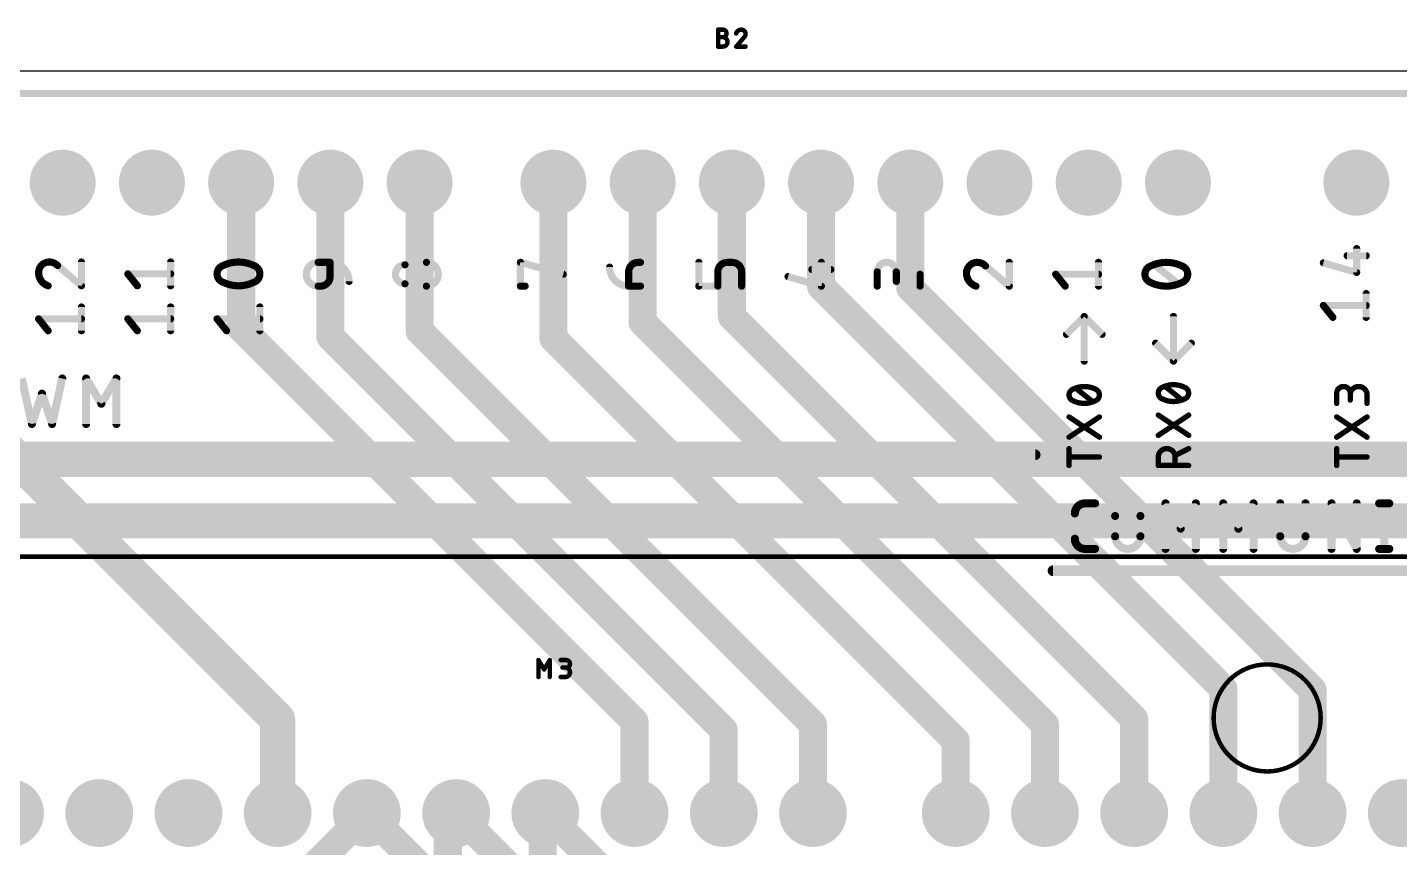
# Model space of a CAD drawing. Extents: x -35 to 140, y -8 to 139.
# Drawn here: x 68.93 to 108, y 67.9 to 91.25 of the extents above; entities that cross this region are included whole.
import ezdxf

# ---------------------------------------------------------------- set-up
doc = ezdxf.new("R2010")
doc.units = 0
for name, color, linetype in [('1', 12, 'CONTINUOUS'), ('16', 132, 'CONTINUOUS'), ('17', 110, 'CONTINUOUS'), ('20', 31, 'CONTINUOUS'), ('25', 253, 'CONTINUOUS'), ('51', 253, 'CONTINUOUS')]:
    doc.layers.add(name, color=color, linetype=linetype)

# ---------------------------------------------------------------- blocks, each defined once
blk = doc.blocks.new('RECT')
blk.add_solid([(-0.5, -0.5), (0.5, -0.5), (-0.5, 0.5), (0.5, 0.5)])
blk = doc.blocks.new('ROUNDP')
at = {"const_width": 0.5}
blk.add_lwpolyline([(0, -0.25, 1), (0, 0.25, 1), (0, -0.25)], format="xyb", dxfattribs=at)

msp = doc.modelspace()

# ---------------------------------------------------------------- linework, layer by layer
at = {"layer": '1'}
for points, const_width in [([(75.016, 86.828), (75.016, 82.684)], 0.8), ([(77.556, 86.828), (77.556, 82.444)], 0.8), ([(80.096, 86.828), (80.096, 82.604)], 0.8), ([(83.906, 86.828), (83.906, 82.394)], 0.8), ([(86.446, 86.828), (86.446, 82.854)], 0.8), ([(88.986, 86.828), (88.986, 83.014)], 0.8), ([(91.526, 86.828), (91.526, 83.874)], 0.8), ([(94.066, 86.828), (94.066, 83.834)], 0.8), ([(91.526, 83.874), (102.98, 72.42)], 0.8), ([(94.066, 83.834), (105.52, 72.38)], 0.8), ([(86.446, 82.854), (97.9, 71.4)], 0.8), ([(88.986, 83.014), (100.44, 71.56)], 0.8), ([(75.016, 82.684), (86.216, 71.484)], 0.8), ([(77.556, 82.444), (88.756, 71.244)], 0.8), ([(80.096, 82.604), (91.296, 71.404)], 0.8), ([(83.906, 82.394), (95.36, 70.94)], 0.8), ([(76.056, 71.544), (65.8, 81.8)], 1), ([(102.98, 72.42), (102.98, 68.88)], 0.8), ([(105.52, 72.38), (105.52, 68.88)], 0.8), ([(76.056, 71.544), (76.056, 68.88)], 1), ([(86.216, 71.484), (86.216, 68.88)], 0.8), ([(100.44, 71.56), (100.44, 68.88)], 0.8), ([(88.756, 71.244), (88.756, 68.88)], 0.8), ([(91.296, 71.404), (91.296, 68.88)], 0.8), ([(97.9, 71.4), (97.9, 68.88)], 0.8), ([(95.36, 70.94), (95.36, 68.88)], 0.8), ([(78.596, 68.88), (46.2, 36.484)], 0.8), ([(101.506, 45.97), (78.596, 68.88)], 0.8), ([(81.136, 68.88), (101.506, 48.51)], 0.8), ([(83.676, 68.88), (101.856, 50.7)], 0.8)]:
    msp.add_lwpolyline(points, dxfattribs=dict(at, const_width=const_width))
for points, const_width in [([(75.216, 86.828, 1), (74.816, 86.828)], 0.4), ([(77.756, 86.828, 1), (77.356, 86.828)], 0.4), ([(80.296, 86.828, 1), (79.896, 86.828)], 0.4), ([(84.106, 86.828, 1), (83.706, 86.828)], 0.4), ([(86.646, 86.828, 1), (86.246, 86.828)], 0.4), ([(89.186, 86.828, 1), (88.786, 86.828)], 0.4), ([(91.726, 86.828, 1), (91.326, 86.828)], 0.4), ([(94.266, 86.828, 1), (93.866, 86.828)], 0.4), ([(91.6674, 84.0154, 1), (91.3846, 83.7326)], 0.4), ([(91.326, 83.874, 1), (91.726, 83.874)], 0.4), ([(94.2074, 83.9754, 1), (93.9246, 83.6926)], 0.4), ([(93.866, 83.834, 1), (94.266, 83.834)], 0.4), ([(86.5874, 82.9954, 1), (86.3046, 82.7126)], 0.4), ([(89.1274, 83.1554, 1), (88.8446, 82.8726)], 0.4), ([(88.786, 83.014, 1), (89.186, 83.014)], 0.4), ([(75.1574, 82.8254, 1), (74.8746, 82.5426)], 0.4), ([(74.816, 82.684, 1), (75.216, 82.684)], 0.4), ([(77.6974, 82.5854, 1), (77.4146, 82.3026)], 0.4), ([(80.2374, 82.7454, 1), (79.9546, 82.4626)], 0.4), ([(86.246, 82.854, 1), (86.646, 82.854)], 0.4), ([(77.356, 82.444, 1), (77.756, 82.444)], 0.4), ([(79.896, 82.604, 1), (80.296, 82.604)], 0.4), ([(84.0474, 82.5354, 1), (83.7646, 82.2526)], 0.4), ([(83.706, 82.394, 1), (84.106, 82.394)], 0.4), ([(103.18, 72.42, 1), (102.78, 72.42)], 0.4), ([(102.8386, 72.2786, 1), (103.1214, 72.5614)], 0.4), ([(105.72, 72.38, 1), (105.32, 72.38)], 0.4), ([(105.3786, 72.2386, 1), (105.6614, 72.5214)], 0.4), ([(76.306, 71.544, 1), (75.806, 71.544)], 0.5), ([(75.8792, 71.3672, 1), (76.2328, 71.7208)], 0.5), ([(86.416, 71.484, 1), (86.016, 71.484)], 0.4), ([(100.64, 71.56, 1), (100.24, 71.56)], 0.4), ([(100.2986, 71.4186, 1), (100.5814, 71.7014)], 0.4), ([(86.0746, 71.3426, 1), (86.3574, 71.6254)], 0.4), ([(88.956, 71.244, 1), (88.556, 71.244)], 0.4), ([(88.6146, 71.1026, 1), (88.8974, 71.3854)], 0.4), ([(91.496, 71.404, 1), (91.096, 71.404)], 0.4), ([(91.1546, 71.2626, 1), (91.4374, 71.5454)], 0.4), ([(98.1, 71.4, 1), (97.7, 71.4)], 0.4), ([(97.7586, 71.2586, 1), (98.0414, 71.5414)], 0.4), ([(95.56, 70.94, 1), (95.16, 70.94)], 0.4), ([(95.2186, 70.7986, 1), (95.5014, 71.0814)], 0.4), ([(78.7374, 69.0214, 1), (78.4546, 68.7386)], 0.4), ([(78.7374, 68.7386, 1), (78.4546, 69.0214)], 0.4), ([(81.2774, 69.0214, 1), (80.9946, 68.7386)], 0.4), ([(83.8174, 69.0214, 1), (83.5346, 68.7386)], 0.4), ([(75.806, 68.88, 1), (76.306, 68.88)], 0.5), ([(86.016, 68.88, 1), (86.416, 68.88)], 0.4), ([(88.556, 68.88, 1), (88.956, 68.88)], 0.4), ([(91.096, 68.88, 1), (91.496, 68.88)], 0.4), ([(95.16, 68.88, 1), (95.56, 68.88)], 0.4), ([(97.7, 68.88, 1), (98.1, 68.88)], 0.4), ([(100.24, 68.88, 1), (100.64, 68.88)], 0.4), ([(102.78, 68.88, 1), (103.18, 68.88)], 0.4), ([(105.32, 68.88, 1), (105.72, 68.88)], 0.4)]:
    msp.add_lwpolyline(points, format="xyb", dxfattribs=dict(at, const_width=const_width))
at = {"layer": '16'}
for points, const_width in [([(63.55, 78.95), (122.35, 78.95)], 1), ([(55.8, 77.2), (122.9, 77.2)], 1), ([(80.9, 68.644), (81.136, 68.88)], 0.8), ([(83.6, 68.804), (83.676, 68.88)], 0.8), ([(83.6, 61.6), (83.6, 68.804)], 0.8), ([(80.9, 63.8), (80.9, 68.644)], 0.8)]:
    msp.add_lwpolyline(points, dxfattribs=dict(at, const_width=const_width))
at = {"layer": '16', "const_width": 0.4}
for points in [[(81.2774, 68.7386, 1), (80.9946, 69.0214)], [(83.8, 68.804, 1), (83.4, 68.804)], [(83.4586, 68.9454, 1), (83.7414, 68.6626)], [(83.8174, 68.7386, 1), (83.5346, 69.0214)], [(81.1, 68.644, 1), (80.7, 68.644)], [(80.7586, 68.7854, 1), (81.0414, 68.5026)]]:
    msp.add_lwpolyline(points, format="xyb", dxfattribs=at)
at = {"layer": '20'}
msp.add_line((140, 90), (0, 90), dxfattribs=at)
at = {"layer": '25'}
for points, const_width in [([(88.5941, 91.2159, 1), (88.5941, 91.1523)], 0.0635), ([(88.6258, 91.1841, 1), (88.5623, 91.1841)], 0.0635), ([(88.5941, 91.0014, 1), (88.5941, 90.9379)], 0.0635), ([(88.7281, 91.2159, 1), (88.7281, 91.1523)], 0.0635), ([(88.7281, 90.9696, 1), (88.7281, 91.1841)], 0.127), ([(88.7281, 91.0014, 1), (88.7281, 90.9379)], 0.0635), ([(88.7281, 91.0014, 1), (88.7281, 90.9379)], 0.0635), ([(88.7281, 90.7015, 1), (88.7281, 90.9696)], 0.127), ([(88.7281, 91.1523, 1), (88.7281, 91.2159)], 0.0635), ([(88.7281, 90.9379, 1), (88.7281, 91.0014)], 0.0635), ([(89.2573, 91.1841, 0.3252), (89.1098, 91.0769)], 0.127), ([(89.0796, 91.0866, 1), (89.14, 91.0671)], 0.0635), ([(89.3779, 91.0634, 0.4142), (89.2573, 91.1841)], 0.127), ([(89.2573, 91.2158, 1), (89.2573, 91.1523)], 0.0635), ([(89.2573, 91.1524, 1), (89.2573, 91.2158)], 0.0635), ([(89.3377, 90.9696, 0.2053), (89.3779, 91.0634)], 0.127), ([(89.3158, 90.9926, 1), (89.3596, 90.9466)], 0.0635), ([(89.3619, 90.949, 1), (89.3135, 90.9902)], 0.0635), ([(89.4097, 91.0634, 1), (89.3462, 91.0634)], 0.0635), ([(89.3462, 91.0634, 1), (89.4097, 91.0634)], 0.0635), ([(88.5623, 90.7015, 1), (88.6258, 90.7015)], 0.0635), ([(88.5941, 90.7333, 1), (88.5941, 90.6698)], 0.0635), ([(88.7281, 90.7332, 1), (88.7281, 90.6697)], 0.0635), ([(88.7281, 90.6698, 1), (88.7281, 90.7333)], 0.0635), ([(89.1098, 90.7333, 1), (89.1098, 90.6698)], 0.0635), ([(89.0856, 90.7221, 1), (89.134, 90.6809)], 0.0635), ([(89.3779, 90.6698, 1), (89.3779, 90.7333)], 0.0635), ([(83.5125, 73.2361, 1), (83.449, 73.2361)], 0.0635), ([(83.508, 73.2524, 1), (83.4536, 73.2198)], 0.0635), ([(83.8343, 73.2361, 1), (83.7708, 73.2361)], 0.0635), ([(83.8297, 73.2198, 1), (83.7753, 73.2524)], 0.0635), ([(84.1111, 73.2679, 1), (84.1111, 73.2044)], 0.0635), ([(84.1647, 73.0534, 1), (84.1647, 72.9899)], 0.0635), ([(84.2452, 72.7535, 1), (84.2452, 73.0216)], 0.127), ([(84.2452, 73.0534, 1), (84.2452, 72.9899)], 0.0635), ([(84.272, 73.0216, 1), (84.272, 73.2361)], 0.127), ([(84.272, 73.2679, 1), (84.272, 73.2044)], 0.0635), ([(84.272, 73.0534, 1), (84.272, 72.9899)], 0.0635), ([(84.272, 73.2044, 1), (84.272, 73.2679)], 0.0635), ([(84.272, 72.9899, 1), (84.272, 73.0534)], 0.0635), ([(83.449, 72.7535, 1), (83.5125, 72.7535)], 0.0635), ([(83.6144, 72.9843, 1), (83.6689, 72.9517)], 0.0635), ([(83.6144, 72.9517, 1), (83.6689, 72.9843)], 0.0635), ([(83.7708, 72.7535, 1), (83.8343, 72.7535)], 0.0635), ([(84.1111, 72.7853, 1), (84.1111, 72.7218)], 0.0635), ([(84.2452, 72.7853, 1), (84.2452, 72.7218)], 0.0635), ([(84.2452, 72.7218, 1), (84.2452, 72.7853)], 0.0635)]:
    msp.add_lwpolyline(points, format="xyb", dxfattribs=dict(at, const_width=const_width))
at = {"layer": '25', "const_width": 0.127}
for points in [[(88.5941, 90.7015), (88.5941, 91.1841)], [(88.5941, 91.1841), (88.7281, 91.1841)], [(88.5941, 90.9696), (88.7281, 90.9696)], [(89.3377, 90.9696), (89.1098, 90.7015)], [(88.7281, 90.7015), (88.5941, 90.7015)], [(89.1098, 90.7015), (89.3779, 90.7015)], [(83.4808, 72.7535), (83.4808, 73.2361)], [(83.4808, 73.2361), (83.6417, 72.968)], [(83.6417, 72.968), (83.8025, 73.2361)], [(83.8025, 73.2361), (83.8025, 72.7535)], [(84.1111, 73.2361), (84.272, 73.2361)], [(84.272, 73.0216), (84.1647, 73.0216)], [(84.1111, 72.7535), (84.2452, 72.7535)]]:
    msp.add_lwpolyline(points, dxfattribs=at)
at = {"layer": '51'}
for points, const_width in [([(38.186, 89.368), (134.706, 89.368)], 0.2032), ([(106.5035, 84.7469), (107.0454, 84.7469)], 0.2032), ([(106.7745, 84.2728), (106.7745, 84.9501)], 0.2032), ([(69.7921, 84.4675), (70.4694, 83.8918)], 0.2032), ([(70.4694, 83.8918), (70.4694, 84.5691)], 0.2032), ([(73.0094, 83.8918), (73.0094, 84.5691)], 0.2032), ([(75.2785, 83.9595), (74.6011, 84.5014)], 0.2032), ([(77.2089, 84.5589), (77.5475, 84.5589)], 0.2032), ([(77.5475, 84.5589), (77.5475, 84.1525)], 0.2032), ([(82.9662, 83.8816), (82.9662, 84.5589)], 0.2032), ([(82.9662, 84.5589), (84.1854, 84.2203)], 0.2032), ([(86.0481, 83.8816), (86.0481, 84.288)], 0.2032), ([(86.319, 84.5589), (86.3867, 84.5589)], 0.2032), ([(88.0462, 83.8816), (88.0462, 84.5589)], 0.2032), ([(88.5881, 84.288), (88.5881, 83.8816)], 0.2032), ([(88.9945, 84.5589), (88.859, 84.5589)], 0.2032), ([(89.2654, 83.8816), (89.2654, 84.288)], 0.2032), ([(91.2635, 84.3557), (91.8054, 84.3557)], 0.2032), ([(91.5345, 83.8816), (91.5345, 84.5589)], 0.2032), ([(93.1262, 83.8816), (93.1262, 84.288)], 0.2032), ([(93.6681, 84.288), (93.6681, 84.0171)], 0.2032), ([(96.2081, 84.4573), (96.8854, 83.8816)], 0.2032), ([(96.8854, 83.8816), (96.8854, 84.5589)], 0.2032), ([(99.4254, 83.8816), (99.4254, 84.5589)], 0.2032), ([(101.6945, 83.9493), (101.0171, 84.4912)], 0.2032), ([(105.8262, 84.5437), (106.7745, 84.2728)], 0.2032), ([(72.0611, 83.8918), (71.7902, 84.2304)], 0.2032), ([(71.7902, 84.2304), (73.0094, 84.2304)], 0.2032), ([(90.5862, 84.1525), (91.5345, 83.8816)], 0.2032), ([(94.3454, 83.8816), (94.3454, 84.2203)], 0.2032), ([(98.4771, 83.8816), (98.2062, 84.2203)], 0.2032), ([(98.2062, 84.2203), (99.4254, 84.2203)], 0.2032), ([(77.2766, 83.8816), (77.2089, 83.8816)], 0.2032), ([(83.1017, 83.8816), (82.9662, 83.8816)], 0.2032), ([(86.3867, 83.8816), (86.0481, 83.8816)], 0.2032), ([(88.5881, 83.8816), (88.0462, 83.8816)], 0.2032), ([(107.0454, 82.9926), (107.0454, 83.6699)], 0.2032), ([(70.4694, 82.6116), (70.4694, 83.2889)], 0.2032), ([(73.0094, 82.6116), (73.0094, 83.2889)], 0.2032), ([(75.5494, 82.6116), (75.5494, 83.2889)], 0.2032), ([(106.0971, 82.9926), (105.8262, 83.3313)], 0.2032), ([(105.8262, 83.3313), (107.0454, 83.3313)], 0.2032), ([(69.5211, 82.6116), (69.2502, 82.9503)], 0.2032), ([(69.2502, 82.9503), (70.4694, 82.9503)], 0.2032), ([(72.0611, 82.6116), (71.7902, 82.9503)], 0.2032), ([(71.7902, 82.9503), (73.0094, 82.9503)], 0.2032), ([(74.6011, 82.6116), (74.3302, 82.9503)], 0.2032), ([(74.3302, 82.9503), (75.5494, 82.9503)], 0.2032), ([(98.511, 82.51), (99.019, 83.018)], 0.2032), ([(99.019, 81.748), (99.019, 83.018)], 0.2032), ([(99.019, 83.018), (99.527, 82.51)], 0.2032), ([(101.559, 83.018), (101.559, 81.748)], 0.2032), ([(101.559, 81.748), (101.051, 82.256)], 0.2032), ([(102.067, 82.256), (101.559, 81.748)], 0.2032), ([(68.7712, 81.2527), (69.059, 79.9573)], 0.2286), ([(69.6348, 79.9573), (69.9226, 81.2527)], 0.2286), ([(70.6034, 79.9573), (70.6034, 81.2527)], 0.2286), ([(70.6034, 81.2527), (71.0352, 80.533)], 0.2286), ([(71.0352, 80.533), (71.467, 81.2527)], 0.2286), ([(71.467, 81.2527), (71.467, 79.9573)], 0.2286), ([(69.059, 79.9573), (69.3469, 80.8209)], 0.2286), ([(69.3469, 80.8209), (69.6348, 79.9573)], 0.2286), ([(99.2589, 80.592), (98.7791, 80.9758)], 0.1524), ([(101.7989, 80.6445), (101.3191, 81.0283)], 0.1524), ([(106.2072, 80.544), (106.2072, 80.8319)], 0.1524), ([(106.591, 80.8319), (106.591, 80.64)], 0.1524), ([(107.0708, 80.544), (107.0708, 80.7839)], 0.1524), ([(99.4508, 79.5817), (98.5872, 80.1574)], 0.1524), ([(98.5872, 79.5817), (99.4508, 80.1574)], 0.1524), ([(101.9908, 79.6342), (101.1272, 80.2099)], 0.1524), ([(101.1272, 79.6342), (101.9908, 80.2099)], 0.1524), ([(107.0708, 79.5817), (106.2072, 80.1574)], 0.1524), ([(106.2072, 79.5817), (107.0708, 80.1574)], 0.1524), ([(98.5872, 78.7762), (98.5872, 79.256)], 0.1524), ([(101.9908, 79.256), (101.607, 79.0641)], 0.1524), ([(106.2072, 78.7762), (106.2072, 79.256)], 0.1524), ([(97.622, 79.081), (66.253, 79.081)], 0.3048), ([(99.4508, 79.0161), (98.5872, 79.0161)], 0.1524), ([(101.1272, 78.7762), (101.1272, 79.0161)], 0.1524), ([(101.607, 79.0161), (101.607, 78.7762)], 0.1524), ([(107.0708, 79.0161), (106.2072, 79.0161)], 0.1524), ([(101.9908, 78.7762), (101.1272, 78.7762)], 0.1524), ([(99.0402, 77.6967), (99.328, 77.6967)], 0.2286), ([(101.3324, 76.4013), (101.3324, 77.6967)], 0.2286), ([(101.3324, 77.6967), (101.7642, 76.977)], 0.2286), ([(101.7642, 76.977), (102.196, 77.6967)], 0.2286), ([(102.196, 77.6967), (102.196, 76.4013)], 0.2286), ([(102.9751, 76.4013), (102.9751, 77.6967)], 0.2286), ([(102.9751, 77.6967), (103.4069, 76.977)], 0.2286), ([(103.4069, 76.977), (103.8387, 77.6967)], 0.2286), ([(103.8387, 77.6967), (103.8387, 76.4013)], 0.2286), ([(104.5984, 77.6967), (104.5984, 76.7611)], 0.2286), ([(105.3181, 76.7611), (105.3181, 77.6967)], 0.2286), ([(106.0585, 76.4013), (106.0585, 77.6967)], 0.2286), ([(106.0585, 77.6967), (106.7782, 76.4013)], 0.2286), ([(106.7782, 76.4013), (106.7782, 77.6967)], 0.2286), ([(107.4151, 77.6967), (107.703, 77.6967)], 0.2286), ([(107.559, 77.6967), (107.559, 76.4013)], 0.2286), ([(98.7523, 76.6892), (98.7523, 77.4088)], 0.2286), ([(99.8987, 76.7611), (99.8987, 77.3369)], 0.2286), ([(100.6183, 77.3369), (100.6183, 76.7611)], 0.2286), ([(120.08, 76.18), (23.77, 76.18)], 0.127), ([(99.328, 76.4013), (99.0402, 76.4013)], 0.2286), ([(107.4151, 76.4013), (107.703, 76.4013)], 0.2286), ([(98.13, 75.779), (123.657, 75.779)], 0.3048)]:
    msp.add_lwpolyline(points, dxfattribs=dict(at, const_width=const_width))
for points, const_width in [([(106.5035, 84.7977, 1), (106.5035, 84.6961)], 0.1016), ([(106.8253, 84.9501, 1), (106.7237, 84.9501)], 0.1016), ([(107.0454, 84.6961, 1), (107.0454, 84.7977)], 0.1016), ([(69.555, 84.5691, 0.4142), (69.2502, 84.2643)], 0.2032), ([(69.7921, 84.4675, 0.2053), (69.555, 84.5691)], 0.2032), ([(69.555, 84.6199, 1), (69.555, 84.5183)], 0.1016), ([(69.555, 84.5183, 1), (69.555, 84.6199)], 0.1016), ([(69.825, 84.5062, 1), (69.7592, 84.4288)], 0.1016), ([(69.7553, 84.4325, 1), (69.8289, 84.5025)], 0.1016), ([(70.5202, 84.5691, 1), (70.4186, 84.5691)], 0.1016), ([(73.0602, 84.5691, 1), (72.9586, 84.5691)], 0.1016), ([(74.4995, 84.4675, 0.3205), (74.3302, 84.2304)], 0.2032), ([(74.9398, 84.5691, 0.1139), (74.4995, 84.4675)], 0.2032), ([(74.4773, 84.5132, 1), (74.5218, 84.4218)], 0.1016), ([(74.516, 84.4194, 1), (74.4831, 84.5155)], 0.1016), ([(74.6329, 84.541, 1), (74.5694, 84.4617)], 0.1016), ([(75.3801, 84.4675, 0.1139), (74.9398, 84.5691)], 0.2032), ([(74.9398, 84.6199, 1), (74.9398, 84.5183)], 0.1016), ([(74.9398, 84.5183, 1), (74.9398, 84.6199)], 0.1016), ([(75.5494, 84.2304, 0.3205), (75.3801, 84.4675)], 0.2032), ([(75.3965, 84.5155, 1), (75.3636, 84.4194)], 0.1016), ([(75.3578, 84.4218, 1), (75.4023, 84.5132)], 0.1016), ([(77.2089, 84.5589, 1), (77.2089, 83.8816)], 0.2032), ([(77.2089, 84.6097, 1), (77.2089, 84.5081)], 0.1016), ([(77.2089, 84.5081, 1), (77.2089, 84.6097)], 0.1016), ([(77.5983, 84.5589, 1), (77.4967, 84.5589)], 0.1016), ([(78.0894, 84.0171, 0.4142), (77.5475, 84.5589)], 0.2032), ([(77.5475, 84.6097, 1), (77.5475, 84.5081)], 0.1016), ([(77.5475, 84.5081, 1), (77.5475, 84.6097)], 0.1016), ([(79.6811, 84.4912, 1), (79.6811, 83.9493)], 0.2032), ([(79.6811, 83.9493, 1), (79.6811, 84.4912)], 0.2032), ([(79.6811, 84.542, 1), (79.6811, 84.4404)], 0.1016), ([(79.6811, 84.4404, 1), (79.6811, 84.542)], 0.1016), ([(80.2907, 84.5589, 1), (80.2907, 83.8816)], 0.2032), ([(80.2907, 83.8816, 1), (80.2907, 84.5589)], 0.2032), ([(80.2907, 84.6097, 1), (80.2907, 84.5081)], 0.1016), ([(80.2907, 84.5081, 1), (80.2907, 84.6097)], 0.1016), ([(82.9798, 84.6079, 1), (82.9526, 84.51)], 0.1016), ([(83.017, 84.5589, 1), (82.9154, 84.5589)], 0.1016), ([(85.5062, 84.4235, 0.4142), (86.0481, 83.8816)], 0.2032), ([(85.557, 84.4235, 1), (85.4554, 84.4235)], 0.1016), ([(86.319, 84.5589, 0.4142), (86.0481, 84.288)], 0.2032), ([(86.0989, 84.288, 1), (85.9973, 84.288)], 0.1016), ([(86.319, 84.6097, 1), (86.319, 84.5081)], 0.1016), ([(86.319, 84.5081, 1), (86.319, 84.6097)], 0.1016), ([(86.3867, 83.8816, 1), (86.3867, 84.5589)], 0.2032), ([(86.3867, 84.6097, 1), (86.3867, 84.5081)], 0.1016), ([(86.3867, 84.5081, 1), (86.3867, 84.6097)], 0.1016), ([(88.097, 84.5589, 1), (87.9954, 84.5589)], 0.1016), ([(88.859, 84.5589, 0.4142), (88.5881, 84.288)], 0.2032), ([(88.6389, 84.288, 1), (88.5373, 84.288)], 0.1016), ([(88.859, 84.6097, 1), (88.859, 84.5081)], 0.1016), ([(88.859, 84.5081, 1), (88.859, 84.6097)], 0.1016), ([(89.2654, 84.288, 0.4142), (88.9945, 84.5589)], 0.2032), ([(88.9945, 84.6097, 1), (88.9945, 84.5081)], 0.1016), ([(88.9945, 84.5081, 1), (88.9945, 84.6097)], 0.1016), ([(89.3162, 84.288, 1), (89.2146, 84.288)], 0.1016), ([(91.2635, 84.4065, 1), (91.2635, 84.3049)], 0.1016), ([(91.5853, 84.5589, 1), (91.4837, 84.5589)], 0.1016), ([(91.8054, 84.3049, 1), (91.8054, 84.4065)], 0.1016), ([(93.6681, 84.288, 1), (93.1262, 84.288)], 0.2032), ([(93.177, 84.288, 1), (93.0754, 84.288)], 0.1016), ([(94.3454, 84.2203, 1), (93.6681, 84.2203)], 0.2032), ([(93.7189, 84.288, 1), (93.6173, 84.288)], 0.1016), ([(95.971, 84.5589, 0.4142), (95.6662, 84.2541)], 0.2032), ([(96.2081, 84.4573, 0.2053), (95.971, 84.5589)], 0.2032), ([(95.971, 84.6097, 1), (95.971, 84.5081)], 0.1016), ([(95.971, 84.5081, 1), (95.971, 84.6097)], 0.1016), ([(96.241, 84.496, 1), (96.1752, 84.4186)], 0.1016), ([(96.1713, 84.4223, 1), (96.2449, 84.4924)], 0.1016), ([(96.9362, 84.5589, 1), (96.8346, 84.5589)], 0.1016), ([(99.4762, 84.5589, 1), (99.3746, 84.5589)], 0.1016), ([(100.9155, 84.4573, 0.3205), (100.7462, 84.2203)], 0.2032), ([(101.3558, 84.5589, 0.1139), (100.9155, 84.4573)], 0.2032), ([(100.8933, 84.503, 1), (100.9378, 84.4117)], 0.1016), ([(100.932, 84.4093, 1), (100.8991, 84.5054)], 0.1016), ([(101.0489, 84.5309, 1), (100.9854, 84.4515)], 0.1016), ([(101.7961, 84.4573, 0.1139), (101.3558, 84.5589)], 0.2032), ([(101.3558, 84.6097, 1), (101.3558, 84.5081)], 0.1016), ([(101.3558, 84.5081, 1), (101.3558, 84.6097)], 0.1016), ([(101.9654, 84.2203, 0.3205), (101.7961, 84.4573)], 0.2032), ([(101.8125, 84.5054, 1), (101.7796, 84.4093)], 0.1016), ([(101.7738, 84.4117, 1), (101.8183, 84.503)], 0.1016), ([(105.8402, 84.5925, 1), (105.8122, 84.4948)], 0.1016), ([(69.2502, 84.2643, 0.3252), (69.5211, 83.8918)], 0.2032), ([(69.301, 84.2643, 1), (69.1994, 84.2643)], 0.1016), ([(69.1994, 84.2643, 1), (69.301, 84.2643)], 0.1016), ([(69.5055, 83.8434, 1), (69.5368, 83.9401)], 0.1016), ([(71.8299, 84.2622, 1), (71.7505, 84.1987)], 0.1016), ([(71.7902, 84.2812, 1), (71.7902, 84.1796)], 0.1016), ([(73.0094, 84.1796, 1), (73.0094, 84.2812)], 0.1016), ([(74.3302, 84.2304, 0.3205), (74.4995, 83.9934)], 0.2032), ([(74.381, 84.2304, 1), (74.2794, 84.2304)], 0.1016), ([(74.2794, 84.2304, 1), (74.381, 84.2304)], 0.1016), ([(74.4995, 83.9934, 0.1139), (74.9398, 83.8918)], 0.2032), ([(74.5218, 84.039, 1), (74.4773, 83.9477)], 0.1016), ([(74.4831, 83.9453, 1), (74.516, 84.0414)], 0.1016), ([(74.9398, 83.8918, 0.1139), (75.3801, 83.9934)], 0.2032), ([(74.9398, 83.9426, 1), (74.9398, 83.841)], 0.1016), ([(74.9398, 83.841, 1), (74.9398, 83.9426)], 0.1016), ([(75.2467, 83.9198, 1), (75.3102, 83.9992)], 0.1016), ([(75.3801, 83.9934, 0.3205), (75.5494, 84.2304)], 0.2032), ([(75.3636, 84.0414, 1), (75.3965, 83.9453)], 0.1016), ([(75.4023, 83.9477, 1), (75.3578, 84.039)], 0.1016), ([(75.6002, 84.2304, 1), (75.4986, 84.2304)], 0.1016), ([(75.4986, 84.2304, 1), (75.6002, 84.2304)], 0.1016), ([(77.2766, 83.8816, 0.4142), (77.5475, 84.1525)], 0.2032), ([(77.5983, 84.1525, 1), (77.4967, 84.1525)], 0.1016), ([(77.4967, 84.1525, 1), (77.5983, 84.1525)], 0.1016), ([(78.0386, 84.0171, 1), (78.1402, 84.0171)], 0.1016), ([(79.6811, 84.0001, 1), (79.6811, 83.8985)], 0.1016), ([(79.6811, 83.8985, 1), (79.6811, 84.0001)], 0.1016), ([(84.1718, 84.1713, 1), (84.199, 84.2692)], 0.1016), ([(85.9973, 84.288, 1), (86.0989, 84.288)], 0.1016), ([(88.5373, 84.288, 1), (88.6389, 84.288)], 0.1016), ([(89.2146, 84.288, 1), (89.3162, 84.288)], 0.1016), ([(90.6002, 84.2014, 1), (90.5722, 84.1037)], 0.1016), ([(93.0754, 84.288, 1), (93.177, 84.288)], 0.1016), ([(93.6173, 84.288, 1), (93.7189, 84.288)], 0.1016), ([(93.6173, 84.2203, 1), (93.7189, 84.2203)], 0.1016), ([(93.6173, 84.0171, 1), (93.7189, 84.0171)], 0.1016), ([(94.3962, 84.2203, 1), (94.2946, 84.2203)], 0.1016), ([(94.2946, 84.2203, 1), (94.3962, 84.2203)], 0.1016), ([(95.6662, 84.2541, 0.3252), (95.9371, 83.8816)], 0.2032), ([(95.717, 84.2541, 1), (95.6154, 84.2541)], 0.1016), ([(95.6154, 84.2541, 1), (95.717, 84.2541)], 0.1016), ([(98.2459, 84.252, 1), (98.1665, 84.1885)], 0.1016), ([(98.2062, 84.2711, 1), (98.2062, 84.1695)], 0.1016), ([(99.4254, 84.1695, 1), (99.4254, 84.2711)], 0.1016), ([(100.7462, 84.2203, 0.3205), (100.9155, 83.9832)], 0.2032), ([(100.797, 84.2203, 1), (100.6954, 84.2203)], 0.1016), ([(100.6954, 84.2203, 1), (100.797, 84.2203)], 0.1016), ([(100.9155, 83.9832, 0.1139), (101.3558, 83.8816)], 0.2032), ([(100.9378, 84.0289, 1), (100.8933, 83.9375)], 0.1016), ([(100.8991, 83.9351, 1), (100.932, 84.0313)], 0.1016), ([(101.3558, 83.8816, 0.1139), (101.7961, 83.9832)], 0.2032), ([(101.6627, 83.9097, 1), (101.7262, 83.989)], 0.1016), ([(101.7796, 84.0313, 1), (101.8125, 83.9351)], 0.1016), ([(101.7961, 83.9832, 0.3205), (101.9654, 84.2203)], 0.2032), ([(101.8183, 83.9375, 1), (101.7738, 84.0289)], 0.1016), ([(102.0162, 84.2203, 1), (101.9146, 84.2203)], 0.1016), ([(101.9146, 84.2203, 1), (102.0162, 84.2203)], 0.1016), ([(106.7237, 84.2728, 1), (106.8253, 84.2728)], 0.1016), ([(106.7605, 84.2239, 1), (106.7884, 84.3216)], 0.1016), ([(70.4186, 83.8918, 1), (70.5202, 83.8918)], 0.1016), ([(70.4365, 83.853, 1), (70.5023, 83.9305)], 0.1016), ([(72.0215, 83.86, 1), (72.1008, 83.9235)], 0.1016), ([(72.9586, 83.8918, 1), (73.0602, 83.8918)], 0.1016), ([(77.2089, 83.9324, 1), (77.2089, 83.8308)], 0.1016), ([(77.2089, 83.8308, 1), (77.2089, 83.9324)], 0.1016), ([(77.2766, 83.9324, 1), (77.2766, 83.8308)], 0.1016), ([(77.2766, 83.8308, 1), (77.2766, 83.9324)], 0.1016), ([(80.2907, 83.9324, 1), (80.2907, 83.8308)], 0.1016), ([(80.2907, 83.8308, 1), (80.2907, 83.9324)], 0.1016), ([(82.9662, 83.9324, 1), (82.9662, 83.8308)], 0.1016), ([(82.9154, 83.8816, 1), (83.017, 83.8816)], 0.1016), ([(83.1017, 83.8308, 1), (83.1017, 83.9324)], 0.1016), ([(86.0481, 83.9324, 1), (86.0481, 83.8308)], 0.1016), ([(85.9973, 83.8816, 1), (86.0989, 83.8816)], 0.1016), ([(86.0481, 83.8308, 1), (86.0481, 83.9324)], 0.1016), ([(86.3867, 83.9324, 1), (86.3867, 83.8308)], 0.1016), ([(86.3867, 83.8308, 1), (86.3867, 83.9324)], 0.1016), ([(88.0462, 83.9324, 1), (88.0462, 83.8308)], 0.1016), ([(87.9954, 83.8816, 1), (88.097, 83.8816)], 0.1016), ([(88.5373, 83.8816, 1), (88.6389, 83.8816)], 0.1016), ([(88.5881, 83.8308, 1), (88.5881, 83.9324)], 0.1016), ([(89.2146, 83.8816, 1), (89.3162, 83.8816)], 0.1016), ([(91.4837, 83.8816, 1), (91.5853, 83.8816)], 0.1016), ([(91.5205, 83.8328, 1), (91.5484, 83.9304)], 0.1016), ([(93.0754, 83.8816, 1), (93.177, 83.8816)], 0.1016), ([(94.2946, 83.8816, 1), (94.3962, 83.8816)], 0.1016), ([(95.9215, 83.8333, 1), (95.9528, 83.9299)], 0.1016), ([(96.8346, 83.8816, 1), (96.9362, 83.8816)], 0.1016), ([(96.8525, 83.8429, 1), (96.9183, 83.9203)], 0.1016), ([(98.4375, 83.8499, 1), (98.5168, 83.9133)], 0.1016), ([(99.3746, 83.8816, 1), (99.4762, 83.8816)], 0.1016), ([(101.3558, 83.9324, 1), (101.3558, 83.8308)], 0.1016), ([(101.3558, 83.8308, 1), (101.3558, 83.9324)], 0.1016), ([(107.0962, 83.6699, 1), (106.9946, 83.6699)], 0.1016), ([(70.5202, 83.2889, 1), (70.4186, 83.2889)], 0.1016), ([(73.0602, 83.2889, 1), (72.9586, 83.2889)], 0.1016), ([(75.6002, 83.2889, 1), (75.4986, 83.2889)], 0.1016), ([(105.8659, 83.363, 1), (105.7865, 83.2995)], 0.1016), ([(105.8262, 83.3821, 1), (105.8262, 83.2805)], 0.1016), ([(107.0454, 83.2805, 1), (107.0454, 83.3821)], 0.1016), ([(69.2899, 82.982, 1), (69.2105, 82.9185)], 0.1016), ([(69.2502, 83.0011, 1), (69.2502, 82.8995)], 0.1016), ([(70.4694, 82.8995, 1), (70.4694, 83.0011)], 0.1016), ([(71.8299, 82.982, 1), (71.7505, 82.9185)], 0.1016), ([(71.7902, 83.0011, 1), (71.7902, 82.8995)], 0.1016), ([(73.0094, 82.8995, 1), (73.0094, 83.0011)], 0.1016), ([(74.3699, 82.982, 1), (74.2905, 82.9185)], 0.1016), ([(74.3302, 83.0011, 1), (74.3302, 82.8995)], 0.1016), ([(75.5494, 82.8995, 1), (75.5494, 83.0011)], 0.1016), ([(99.0698, 83.018, 1), (98.9682, 83.018)], 0.1016), ([(99.0549, 83.0539, 1), (98.9831, 82.9821)], 0.1016), ([(99.0549, 82.9821, 1), (98.9831, 83.0539)], 0.1016), ([(101.6098, 83.018, 1), (101.5082, 83.018)], 0.1016), ([(106.0575, 82.9609, 1), (106.1368, 83.0243)], 0.1016), ([(106.9946, 82.9926, 1), (107.0962, 82.9926)], 0.1016), ([(69.4815, 82.5799, 1), (69.5608, 82.6433)], 0.1016), ([(70.4186, 82.6116, 1), (70.5202, 82.6116)], 0.1016), ([(72.0215, 82.5799, 1), (72.1008, 82.6433)], 0.1016), ([(72.9586, 82.6116, 1), (73.0602, 82.6116)], 0.1016), ([(74.5615, 82.5799, 1), (74.6408, 82.6433)], 0.1016), ([(75.4986, 82.6116, 1), (75.6002, 82.6116)], 0.1016), ([(98.4751, 82.5459, 1), (98.5469, 82.4741)], 0.1016), ([(99.4911, 82.4741, 1), (99.5629, 82.5459)], 0.1016), ([(101.0869, 82.2919, 1), (101.0151, 82.2201)], 0.1016), ([(102.1029, 82.2201, 1), (102.0311, 82.2919)], 0.1016), ([(98.9682, 81.748, 1), (99.0698, 81.748)], 0.1016), ([(101.5231, 81.7839, 1), (101.5949, 81.7121)], 0.1016), ([(101.5082, 81.748, 1), (101.6098, 81.748)], 0.1016), ([(101.5231, 81.7121, 1), (101.5949, 81.7839)], 0.1016), ([(69.9784, 81.2403, 1), (69.8668, 81.2651)], 0.1143), ([(70.6605, 81.2527, 1), (70.5462, 81.2527)], 0.1143), ([(70.6524, 81.2821, 1), (70.5544, 81.2233)], 0.1143), ([(71.5241, 81.2527, 1), (71.4098, 81.2527)], 0.1143), ([(71.516, 81.2233, 1), (71.418, 81.2821)], 0.1143), ([(69.4011, 80.839, 1), (69.2927, 80.8028)], 0.1143), ([(69.4011, 80.8028, 1), (69.2927, 80.839)], 0.1143), ([(98.7071, 80.9518, 0.3205), (98.5872, 80.7839)], 0.1524), ([(99.019, 81.0238, 0.1139), (98.7071, 80.9518)], 0.1524), ([(98.6905, 80.9861, 1), (98.7238, 80.9176)], 0.0762), ([(98.7195, 80.9158, 1), (98.6948, 80.9879)], 0.0762), ([(98.8029, 81.0056, 1), (98.7553, 80.9461)], 0.0762), ([(99.3309, 80.9518, 0.1139), (99.019, 81.0238)], 0.1524), ([(99.019, 81.0619, 1), (99.019, 80.9857)], 0.0762), ([(99.019, 80.9857, 1), (99.019, 81.0619)], 0.0762), ([(99.3432, 80.9879, 1), (99.3185, 80.9158)], 0.0762), ([(99.4508, 80.7839, 0.3205), (99.3309, 80.9518)], 0.1524), ([(99.3142, 80.9176, 1), (99.3476, 80.9861)], 0.0762), ([(101.2471, 81.0043, 0.3205), (101.1272, 80.8364)], 0.1524), ([(101.1272, 80.8364, 0.3205), (101.2471, 80.6685)], 0.1524), ([(101.1653, 80.8364, 1), (101.0891, 80.8364)], 0.0762), ([(101.0891, 80.8364, 1), (101.1653, 80.8364)], 0.0762), ([(101.559, 81.0763, 0.1139), (101.2471, 81.0043)], 0.1524), ([(101.2305, 81.0386, 1), (101.2638, 80.9701)], 0.0762), ([(101.2595, 80.9683, 1), (101.2348, 81.0404)], 0.0762), ([(101.3429, 81.0581, 1), (101.2953, 80.9986)], 0.0762), ([(101.8709, 81.0043, 0.1139), (101.559, 81.0763)], 0.1524), ([(101.559, 81.1144, 1), (101.559, 81.0382)], 0.0762), ([(101.559, 81.0382, 1), (101.559, 81.1144)], 0.0762), ([(101.8832, 81.0404, 1), (101.8585, 80.9683)], 0.0762), ([(101.9908, 80.8364, 0.3205), (101.8709, 81.0043)], 0.1524), ([(101.8709, 80.6685, 0.3205), (101.9908, 80.8364)], 0.1524), ([(101.8542, 80.9701, 1), (101.8876, 81.0386)], 0.0762), ([(102.0289, 80.8364, 1), (101.9527, 80.8364)], 0.0762), ([(101.9527, 80.8364, 1), (102.0289, 80.8364)], 0.0762), ([(106.591, 80.8319, 1), (106.2072, 80.8319)], 0.1524), ([(106.2453, 80.8319, 1), (106.1691, 80.8319)], 0.0762), ([(106.1691, 80.8319, 1), (106.2453, 80.8319)], 0.0762), ([(107.0708, 80.7839, 1), (106.591, 80.7839)], 0.1524), ([(106.6291, 80.8319, 1), (106.5529, 80.8319)], 0.0762), ([(106.5529, 80.8319, 1), (106.6291, 80.8319)], 0.0762), ([(70.9862, 80.5624, 1), (71.0842, 80.5036)], 0.1143), ([(70.9862, 80.5036, 1), (71.0842, 80.5624)], 0.1143), ([(98.5872, 80.7839, 0.3205), (98.7071, 80.616)], 0.1524), ([(98.6253, 80.7839, 1), (98.5491, 80.7839)], 0.0762), ([(98.5491, 80.7839, 1), (98.6253, 80.7839)], 0.0762), ([(98.7071, 80.616, 0.1139), (99.019, 80.544)], 0.1524), ([(98.7238, 80.6502, 1), (98.6905, 80.5817)], 0.0762), ([(98.6948, 80.58, 1), (98.7195, 80.652)], 0.0762), ([(99.019, 80.544, 0.1139), (99.3309, 80.616)], 0.1524), ([(99.019, 80.5821, 1), (99.019, 80.5059)], 0.0762), ([(99.019, 80.5059, 1), (99.019, 80.5821)], 0.0762), ([(99.2351, 80.5623, 1), (99.2827, 80.6218)], 0.0762), ([(99.3309, 80.616, 0.3205), (99.4508, 80.7839)], 0.1524), ([(99.3185, 80.652, 1), (99.3432, 80.58)], 0.0762), ([(99.3476, 80.5817, 1), (99.3142, 80.6502)], 0.0762), ([(99.4889, 80.7839, 1), (99.4127, 80.7839)], 0.0762), ([(99.4127, 80.7839, 1), (99.4889, 80.7839)], 0.0762), ([(101.2471, 80.6685, 0.1139), (101.559, 80.5965)], 0.1524), ([(101.2638, 80.7027, 1), (101.2305, 80.6342)], 0.0762), ([(101.2348, 80.6324, 1), (101.2595, 80.7045)], 0.0762), ([(101.559, 80.5965, 0.1139), (101.8709, 80.6685)], 0.1524), ([(101.559, 80.6346, 1), (101.559, 80.5584)], 0.0762), ([(101.559, 80.5584, 1), (101.559, 80.6346)], 0.0762), ([(101.7751, 80.6147, 1), (101.8227, 80.6743)], 0.0762), ([(101.8585, 80.7045, 1), (101.8832, 80.6325)], 0.0762), ([(101.8876, 80.6342, 1), (101.8542, 80.7027)], 0.0762), ([(106.1691, 80.544, 1), (106.2453, 80.544)], 0.0762), ([(106.5529, 80.7839, 1), (106.6291, 80.7839)], 0.0762), ([(106.5529, 80.64, 1), (106.6291, 80.64)], 0.0762), ([(107.1089, 80.7839, 1), (107.0327, 80.7839)], 0.0762), ([(107.0327, 80.7839, 1), (107.1089, 80.7839)], 0.0762), ([(107.0327, 80.544, 1), (107.1089, 80.544)], 0.0762), ([(98.6083, 80.1891, 1), (98.5661, 80.1257)], 0.0762), ([(99.4719, 80.1257, 1), (99.4297, 80.1891)], 0.0762), ([(101.1483, 80.2416, 1), (101.1061, 80.1782)], 0.0762), ([(102.0119, 80.1782, 1), (101.9697, 80.2416)], 0.0762), ([(106.2283, 80.1891, 1), (106.1861, 80.1257)], 0.0762), ([(107.0919, 80.1257, 1), (107.0497, 80.1891)], 0.0762), ([(69.0048, 79.9754, 1), (69.1133, 79.9392)], 0.1143), ([(69.0032, 79.9449, 1), (69.1148, 79.9697)], 0.1143), ([(69.579, 79.9697, 1), (69.6906, 79.9449)], 0.1143), ([(69.5806, 79.9392, 1), (69.689, 79.9754)], 0.1143), ([(70.5462, 79.9573, 1), (70.6605, 79.9573)], 0.1143), ([(71.4098, 79.9573, 1), (71.5241, 79.9573)], 0.1143), ([(101.1061, 79.6659, 1), (101.1483, 79.6024)], 0.0762), ([(101.9697, 79.6024, 1), (102.0119, 79.6659)], 0.0762), ([(98.5661, 79.6134, 1), (98.6083, 79.55)], 0.0762), ([(98.6253, 79.256, 1), (98.5491, 79.256)], 0.0762), ([(99.4297, 79.55, 1), (99.4719, 79.6134)], 0.0762), ([(101.607, 79.0161, 1), (101.1272, 79.0161)], 0.1524), ([(102.0078, 79.2219, 1), (101.9738, 79.2901)], 0.0762), ([(106.1861, 79.6134, 1), (106.2283, 79.55)], 0.0762), ([(106.2453, 79.256, 1), (106.1691, 79.256)], 0.0762), ([(107.0497, 79.55, 1), (107.0919, 79.6134)], 0.0762), ([(97.622, 79.0048, 1), (97.622, 79.1572)], 0.1524), ([(98.5872, 79.0542, 1), (98.5872, 78.978)], 0.0762), ([(99.4508, 78.978, 1), (99.4508, 79.0542)], 0.0762), ([(101.1653, 79.0161, 1), (101.0891, 79.0161)], 0.0762), ([(101.0891, 79.0161, 1), (101.1653, 79.0161)], 0.0762), ([(101.5899, 79.0981, 1), (101.624, 79.03)], 0.0762), ([(101.6451, 79.0161, 1), (101.5689, 79.0161)], 0.0762), ([(101.5689, 79.0161, 1), (101.6451, 79.0161)], 0.0762), ([(106.2072, 79.0542, 1), (106.2072, 78.978)], 0.0762), ([(107.0708, 78.978, 1), (107.0708, 79.0542)], 0.0762), ([(98.5491, 78.7762, 1), (98.6253, 78.7762)], 0.0762), ([(101.1272, 78.8143, 1), (101.1272, 78.7381)], 0.0762), ([(101.0891, 78.7762, 1), (101.1653, 78.7762)], 0.0762), ([(101.5689, 78.7762, 1), (101.6451, 78.7762)], 0.0762), ([(101.9908, 78.7381, 1), (101.9908, 78.8143)], 0.0762), ([(106.1691, 78.7762, 1), (106.2453, 78.7762)], 0.0762), ([(99.0402, 77.6967, 0.4142), (98.7523, 77.4088)], 0.2286), ([(99.0402, 77.7538, 1), (99.0402, 77.6396)], 0.1143), ([(99.0402, 77.6396, 1), (99.0402, 77.7538)], 0.1143), ([(99.328, 77.6396, 1), (99.328, 77.7538)], 0.1143), ([(100.6183, 77.3369, 1), (99.8987, 77.3369)], 0.2286), ([(101.3896, 77.6967, 1), (101.2753, 77.6967)], 0.1143), ([(101.3814, 77.7261, 1), (101.2834, 77.6673)], 0.1143), ([(102.2532, 77.6967, 1), (102.1389, 77.6967)], 0.1143), ([(102.245, 77.6673, 1), (102.147, 77.7261)], 0.1143), ([(103.0322, 77.6967, 1), (102.9179, 77.6967)], 0.1143), ([(103.0241, 77.7261, 1), (102.9261, 77.6673)], 0.1143), ([(103.8958, 77.6967, 1), (103.7815, 77.6967)], 0.1143), ([(103.8877, 77.6673, 1), (103.7897, 77.7261)], 0.1143), ([(104.6555, 77.6967, 1), (104.5412, 77.6967)], 0.1143), ([(105.3752, 77.6967, 1), (105.2609, 77.6967)], 0.1143), ([(106.1085, 77.7245, 1), (106.0085, 77.6689)], 0.1143), ([(106.1157, 77.6967, 1), (106.0014, 77.6967)], 0.1143), ([(106.8353, 77.6967, 1), (106.721, 77.6967)], 0.1143), ([(107.4151, 77.7538, 1), (107.4151, 77.6396)], 0.1143), ([(107.6162, 77.6967, 1), (107.5019, 77.6967)], 0.1143), ([(107.703, 77.6396, 1), (107.703, 77.7538)], 0.1143), ([(98.8094, 77.4088, 1), (98.6952, 77.4088)], 0.1143), ([(98.6952, 77.4088, 1), (98.8094, 77.4088)], 0.1143), ([(99.9558, 77.3369, 1), (99.8415, 77.3369)], 0.1143), ([(99.8415, 77.3369, 1), (99.9558, 77.3369)], 0.1143), ([(100.6755, 77.3369, 1), (100.5612, 77.3369)], 0.1143), ([(100.5612, 77.3369, 1), (100.6755, 77.3369)], 0.1143), ([(101.7152, 77.0064, 1), (101.8132, 76.9476)], 0.1143), ([(101.7152, 76.9476, 1), (101.8132, 77.0064)], 0.1143), ([(103.3579, 77.0064, 1), (103.4559, 76.9476)], 0.1143), ([(103.3579, 76.9476, 1), (103.4559, 77.0064)], 0.1143), ([(98.7523, 76.6892, 0.4142), (99.0402, 76.4013)], 0.2286), ([(98.8094, 76.6892, 1), (98.6952, 76.6892)], 0.1143), ([(98.6952, 76.6892, 1), (98.8094, 76.6892)], 0.1143), ([(99.8987, 76.7611, 1), (100.6183, 76.7611)], 0.2286), ([(99.9558, 76.7611, 1), (99.8415, 76.7611)], 0.1143), ([(99.8415, 76.7611, 1), (99.9558, 76.7611)], 0.1143), ([(100.6755, 76.7611, 1), (100.5612, 76.7611)], 0.1143), ([(100.5612, 76.7611, 1), (100.6755, 76.7611)], 0.1143), ([(104.5984, 76.7611, 1), (105.3181, 76.7611)], 0.2286), ([(104.6555, 76.7611, 1), (104.5412, 76.7611)], 0.1143), ([(104.5412, 76.7611, 1), (104.6555, 76.7611)], 0.1143), ([(105.3752, 76.7611, 1), (105.2609, 76.7611)], 0.1143), ([(105.2609, 76.7611, 1), (105.3752, 76.7611)], 0.1143), ([(99.0402, 76.4584, 1), (99.0402, 76.3442)], 0.1143), ([(99.0402, 76.3442, 1), (99.0402, 76.4584)], 0.1143), ([(99.328, 76.3442, 1), (99.328, 76.4584)], 0.1143), ([(101.2753, 76.4013, 1), (101.3896, 76.4013)], 0.1143), ([(102.1389, 76.4013, 1), (102.2532, 76.4013)], 0.1143), ([(102.9179, 76.4013, 1), (103.0322, 76.4013)], 0.1143), ([(103.7815, 76.4013, 1), (103.8958, 76.4013)], 0.1143), ([(106.0014, 76.4013, 1), (106.1157, 76.4013)], 0.1143), ([(106.721, 76.4013, 1), (106.8353, 76.4013)], 0.1143), ([(106.7282, 76.3735, 1), (106.8281, 76.4291)], 0.1143), ([(107.4151, 76.4584, 1), (107.4151, 76.3442)], 0.1143), ([(107.5019, 76.4013, 1), (107.6162, 76.4013)], 0.1143), ([(107.703, 76.3442, 1), (107.703, 76.4584)], 0.1143), ([(98.13, 75.8552, 1), (98.13, 75.7028)], 0.1524), ([(104.226, 70.064, 1), (104.226, 73.112, 1), (104.226, 70.064)], 0.127)]:
    msp.add_lwpolyline(points, format="xyb", dxfattribs=dict(at, const_width=const_width))

# ---------------------------------------------------------------- block references
at = {"layer": '17', "xscale": 1.8796, "yscale": 1.8796, "rotation": 90}
for p in [(69.936, 86.828), (69.936, 86.828), (72.476, 86.828), (72.476, 86.828), (75.016, 86.828), (75.016, 86.828), (77.556, 86.828), (77.556, 86.828), (80.096, 86.828), (80.096, 86.828), (83.906, 86.828), (83.906, 86.828), (86.446, 86.828), (86.446, 86.828), (88.986, 86.828), (88.986, 86.828), (91.526, 86.828), (91.526, 86.828), (94.066, 86.828), (94.066, 86.828), (96.606, 86.828), (96.606, 86.828), (99.146, 86.828), (99.146, 86.828), (101.686, 86.828), (101.686, 86.828), (106.766, 86.828), (106.766, 86.828)]:
    msp.add_blockref('ROUNDP', p, dxfattribs=at)
at = {"layer": '17', "xscale": 1.9304, "yscale": 1.9304}
for p in [(68.436, 68.88), (68.436, 68.88), (70.976, 68.88), (70.976, 68.88), (73.516, 68.88), (73.516, 68.88), (76.056, 68.88), (76.056, 68.88), (78.596, 68.88), (78.596, 68.88), (81.136, 68.88), (81.136, 68.88), (83.676, 68.88), (83.676, 68.88), (86.216, 68.88), (86.216, 68.88), (88.756, 68.88), (88.756, 68.88), (91.296, 68.88), (91.296, 68.88), (95.36, 68.88), (95.36, 68.88), (97.9, 68.88), (97.9, 68.88), (100.44, 68.88), (100.44, 68.88), (102.98, 68.88), (102.98, 68.88), (105.52, 68.88), (105.52, 68.88), (108.06, 68.88), (108.06, 68.88)]:
    msp.add_blockref('ROUNDP', p, dxfattribs=at)
at = {"layer": '51', "xscale": 0.508, "yscale": 0.508}
for p in [(69.936, 86.828), (72.476, 86.828), (75.016, 86.828), (77.556, 86.828), (80.096, 86.828), (83.906, 86.828), (86.446, 86.828), (88.986, 86.828), (91.526, 86.828), (94.066, 86.828), (96.606, 86.828), (99.146, 86.828), (101.686, 86.828), (106.766, 86.828)]:
    msp.add_blockref('RECT', p, dxfattribs=at)

doc.saveas('drawing.dxf')
